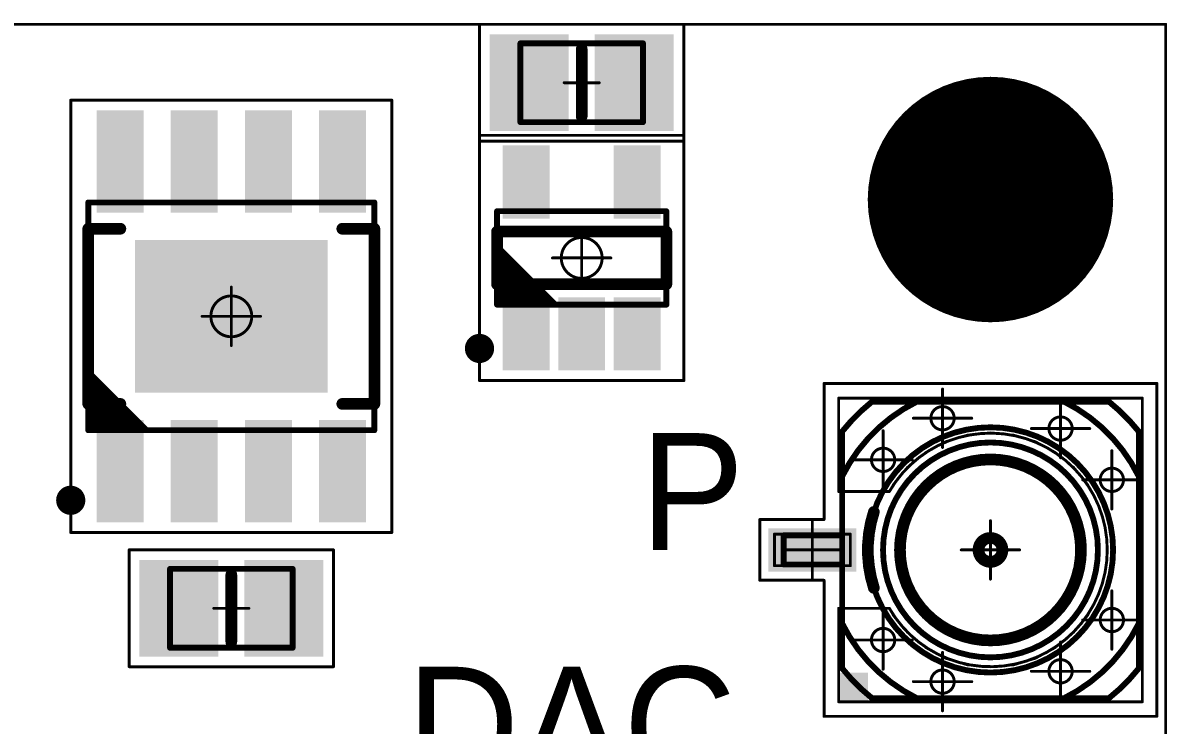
# Model space of a CAD drawing. Extents: x 30 to 73, y 30 to 110.
# Drawn here: x 53.43 to 73.02, y 98 to 110.03 of the extents above; entities that cross this region are included whole.
import ezdxf

# ---------------------------------------------------------------- set-up
doc = ezdxf.new("R2010")
doc.units = 0
doc.layers.get('0').update_dxf_attribs({"linetype": 'CONTINUOUS'})
for name, color, linetype in [('BOTTOMLAYER', 5, 'CONTINUOUS'), ('BOTTOMSOLDER', 6, 'CONTINUOUS'), ('MECHANICAL1', 6, 'CONTINUOUS'), ('MECHANICAL14', 56, 'CONTINUOUS'), ('MECHANICAL15', 56, 'CONTINUOUS'), ('MECHANICAL8', 56, 'CONTINUOUS'), ('MULTILAYER', 9, 'CONTINUOUS'), ('TOPLAYER', 1, 'CONTINUOUS'), ('TOPOVERLAY', 2, 'CONTINUOUS'), ('TOPPASTE', 8, 'CONTINUOUS'), ('TOPSOLDER', 216, 'CONTINUOUS')]:
    doc.layers.add(name, color=color, linetype=linetype)

# ---------------------------------------------------------------- blocks, each defined once
blk = doc.blocks.new('MOLEX_85305_0232_9')
at = {"layer": 'MECHANICAL14', "const_width": 0.1}
for points in [[(-0.250081, 3.540001), (0.249918, 3.540001)], [(-0.250081, 3.540001), (-0.250081, 2.54)], [(0.249918, 3.540001), (0.249918, 2.54)], [(-2.027616, 2.54), (2.027453, 2.54)], [(-2.540081, 2.027535), (-2.540081, -2.027535)], [(2.539919, 2.027535), (2.539919, -2.027535)], [(-2.027616, -2.54), (2.027453, -2.54)]]:
    blk.add_lwpolyline(points, dxfattribs=at)
at = {"layer": 'MECHANICAL14'}
for points, const_width in [([(-0.275079, 3.540001, 1), (-0.225082, 3.540001, 1)], 0.05), ([(-0.275079, 3.540001, 1), (-0.225082, 3.540001, 1)], 0.05), ([(0.22492, 3.540001, 1), (0.274917, 3.540001, 1)], 0.05), ([(0.22492, 3.540001, 1), (0.274917, 3.540001, 1)], 0.05), ([(-2.052615, 2.54, 1), (-2.002617, 2.54, 1)], 0.05), ([(-2.052612, 2.539997, 1), (-2.002615, 2.539997, 1)], 0.05), ([(-1.284295, 2.54, 1), (-1.234298, 2.54, 1)], 0.05), ([(-0.275079, 2.54, 1), (-0.225082, 2.54, 1)], 0.05), ([(0.22492, 2.54, 1), (0.274917, 2.54, 1)], 0.05), ([(1.234135, 2.54, 1), (1.284133, 2.54, 1)], 0.05), ([(2.002452, 2.539997, 1), (2.05245, 2.539997, 1)], 0.05), ([(2.002455, 2.54, 1), (2.052452, 2.54, 1)], 0.05), ([(-2.56508, 2.027535, 1), (-2.515083, 2.027535, 1)], 0.05), ([(-2.565077, 2.027532, 1), (-2.51508, 2.027532, 1)], 0.05), ([(2.09992, 0, 1), (-2.100082, 0, 1)], 0.1), ([(2.514917, 2.027532, 1), (2.564915, 2.027532, 1)], 0.05), ([(2.51492, 2.027535, 1), (2.564917, 2.027535, 1)], 0.05), ([(1.839918, 0, 1), (-1.84008, 0, 1)], 0.1), ([(1.549918, 0, 1), (-1.550081, 0, 1)], 0.1), ([(-2.56508, 1.259215, 1), (-2.515083, 1.259215, 1)], 0.05), ([(2.51492, 1.259215, 1), (2.564917, 1.259215, 1)], 0.05), ([(0.20492, 0, 1), (-0.205082, 0, 1)], 0.1), ([(-2.125081, 0, 1), (-2.075083, 0, 1)], 0.05), ([(-1.865079, 0, 1), (-1.815081, 0, 1)], 0.05), ([(-1.575079, 0, 1), (-1.525082, 0, 1)], 0.05), ([(-0.230081, 0, 1), (-0.180083, 0, 1)], 0.05), ([(0.179921, 0, 1), (0.229918, 0, 1)], 0.05), ([(1.524919, 0, 1), (1.574917, 0, 1)], 0.05), ([(1.814919, 0, 1), (1.864916, 0, 1)], 0.05), ([(2.074921, 0, 1), (2.124918, 0, 1)], 0.05), ([(-2.56508, -1.259215, 1), (-2.515083, -1.259215, 1)], 0.05), ([(2.51492, -1.259215, 1), (2.564917, -1.259215, 1)], 0.05), ([(-2.56508, -2.027535, 1), (-2.515083, -2.027535, 1)], 0.05), ([(-2.565077, -2.027532, 1), (-2.51508, -2.027532, 1)], 0.05), ([(2.514917, -2.027532, 1), (2.564915, -2.027532, 1)], 0.05), ([(2.51492, -2.027535, 1), (2.564917, -2.027535, 1)], 0.05), ([(-2.052615, -2.54, 1), (-2.002617, -2.54, 1)], 0.05), ([(-2.052612, -2.539997, 1), (-2.002615, -2.539997, 1)], 0.05), ([(-1.284295, -2.54, 1), (-1.234298, -2.54, 1)], 0.05), ([(1.234135, -2.54, 1), (1.284133, -2.54, 1)], 0.05), ([(2.002452, -2.539997, 1), (2.05245, -2.539997, 1)], 0.05), ([(2.002455, -2.54, 1), (2.052452, -2.54, 1)], 0.05)]:
    blk.add_lwpolyline(points, format="xyb", close=True, dxfattribs=dict(at, const_width=const_width))
at = {"layer": 'MECHANICAL14', "const_width": 0.1}
for points in [[(-2.540081, 1.259215, -0.164024), (-1.259296, 2.54)], [(-2.540079, 2.027532, -0.055923), (-2.027613, 2.539997)], [(1.259134, 2.54, -0.164024), (2.539919, 1.259215)], [(2.027451, 2.539997, -0.055923), (2.539916, 2.027532)], [(-1.259296, -2.54, -0.164024), (-2.540081, -1.259215)], [(2.539919, -1.259215, -0.164024), (1.259134, -2.54)], [(-2.027613, -2.539997, -0.055923), (-2.540079, -2.027532)], [(2.539916, -2.027532, -0.055923), (2.027451, -2.539997)]]:
    blk.add_lwpolyline(points, format="xyb", dxfattribs=at)
at = {"layer": 'MECHANICAL15', "const_width": 0.05}
for points in [[(-0.519999, 3.95), (-0.519999, 2.849999)], [(-0.519999, 3.95), (0.519999, 3.95)], [(0.519999, 3.95), (0.519999, 2.849999)], [(-2.849999, 2.849999), (-2.849999, -2.849999)], [(-2.849999, 2.849999), (-0.519999, 2.849999)], [(0.519999, 2.849999), (2.849999, 2.849999)], [(2.849999, 2.849999), (2.849999, -2.849999)], [(-2.849999, -2.849999), (2.849999, -2.849999)]]:
    blk.add_lwpolyline(points, dxfattribs=at)
at = {"layer": 'MECHANICAL15', "const_width": 0.024999}
for points in [[(-0.532498, 3.95, 1), (-0.5075, 3.95, 1)], [(-0.532498, 3.95, 1), (-0.5075, 3.95, 1)], [(0.5075, 3.95, 1), (0.532498, 3.95, 1)], [(0.5075, 3.95, 1), (0.532498, 3.95, 1)], [(-2.862499, 2.849999, 1), (-2.8375, 2.849999, 1)], [(-2.862499, 2.849999, 1), (-2.8375, 2.849999, 1)], [(-0.532498, 2.849999, 1), (-0.5075, 2.849999, 1)], [(-0.532498, 2.849999, 1), (-0.5075, 2.849999, 1)], [(0.5075, 2.849999, 1), (0.532498, 2.849999, 1)], [(0.5075, 2.849999, 1), (0.532498, 2.849999, 1)], [(2.8375, 2.849999, 1), (2.862499, 2.849999, 1)], [(2.8375, 2.849999, 1), (2.862499, 2.849999, 1)], [(-2.862499, -2.849999, 1), (-2.8375, -2.849999, 1)], [(-2.862499, -2.849999, 1), (-2.8375, -2.849999, 1)], [(2.8375, -2.849999, 1), (2.862499, -2.849999, 1)], [(2.8375, -2.849999, 1), (2.862499, -2.849999, 1)]]:
    blk.add_lwpolyline(points, format="xyb", close=True, dxfattribs=at)
at = {"layer": 'MECHANICAL8', "const_width": 0.05}
for points in [[(-0.270081, 3.7), (-0.270081, 2.4)], [(-0.270081, 3.7), (0.269918, 3.7)], [(0.269918, 3.7), (0.269918, 2.4)], [(-0.000081, 3.550001), (-0.000081, 3.049999)], [(-0.50008, 3.049999), (-0.000081, 3.049999)], [(-0.000081, 3.049999), (0.499918, 3.049999)], [(-0.000081, 3.049999), (-0.000081, 2.55)], [(-2.600081, 2.6), (-1.000082, 2.6)], [(-2.600081, 2.6), (-2.600081, -2.6)], [(-1.000082, 2.6), (-1.000082, 1.732051)], [(0.999919, 2.6), (0.999919, 1.732051)], [(0.999919, 2.6), (2.599919, 2.6)], [(2.599919, 2.6), (2.599919, -2.6)], [(-1.542771, 2.338507), (-1.542771, 1.838508)], [(-0.270081, 2.4), (0.269918, 2.4)], [(1.542608, 2.338507), (1.542608, 1.838508)], [(-2.042772, 1.838508), (-1.542771, 1.838508)], [(-1.542771, 1.838508), (-1.042772, 1.838508)], [(-1.542771, 1.838508), (-1.542771, 1.338506)], [(1.042609, 1.838508), (1.542608, 1.838508)], [(1.542608, 1.838508), (2.04261, 1.838508)], [(1.542608, 1.838508), (1.542608, 1.338506)], [(-2.255345, 1.320848), (-2.255345, 0.820849)], [(2.255182, 1.320848), (2.255182, 0.820849)], [(-2.755344, 0.820849), (-2.255345, 0.820849)], [(-2.255345, 0.820849), (-1.755343, 0.820849)], [(-2.255345, 0.820849), (-2.255345, 0.320848)], [(1.755181, 0.820849), (2.255182, 0.820849)], [(2.255182, 0.820849), (2.755181, 0.820849)], [(2.255182, 0.820849), (2.255182, 0.320848)], [(-0.000081, 0.499999), (-0.000081, 0)], [(-0.50008, 0), (-0.000081, 0)], [(-0.000081, 0), (0.499918, 0)], [(-0.000081, 0), (-0.000081, -0.499999)], [(-2.078543, -0.700001), (-2.078543, -1.2)], [(2.07838, -0.700001), (2.07838, -1.2)], [(-2.578542, -1.2), (-2.078543, -1.2)], [(-2.078543, -1.2), (-1.578541, -1.2)], [(-2.078543, -1.2), (-2.078543, -1.699999)], [(1.578379, -1.2), (2.07838, -1.2)], [(2.07838, -1.2), (2.578379, -1.2)], [(2.07838, -1.2), (2.07838, -1.699999)], [(-1.200081, -1.57846), (-1.200081, -2.078462)], [(1.199919, -1.57846), (1.199919, -2.078462)], [(-1.70008, -2.078462), (-1.200081, -2.078462)], [(-1.200081, -2.078462), (-0.700082, -2.078462)], [(-1.200081, -2.078462), (-1.200081, -2.578461)], [(0.69992, -2.078462), (1.199919, -2.078462)], [(1.199919, -2.078462), (1.699918, -2.078462)], [(1.199919, -2.078462), (1.199919, -2.578461)], [(-2.600081, -2.6), (2.599919, -2.6)]]:
    blk.add_lwpolyline(points, dxfattribs=at)
at = {"layer": 'MECHANICAL8'}
for points, const_width in [([(-0.28258, 3.7, 1), (-0.257581, 3.7, 1)], 0.024999), ([(-0.28258, 3.7, 1), (-0.257581, 3.7, 1)], 0.024999), ([(0.257419, 3.7, 1), (0.282418, 3.7, 1)], 0.024999), ([(0.257419, 3.7, 1), (0.282418, 3.7, 1)], 0.024999), ([(-0.012581, 3.550001, 1), (0.012418, 3.550001, 1)], 0.024999), ([(-0.51258, 3.049999, 1), (-0.487581, 3.049999, 1)], 0.024999), ([(-0.012581, 3.049999, 1), (0.012418, 3.049999, 1)], 0.024999), ([(-0.012581, 3.049999, 1), (0.012418, 3.049999, 1)], 0.024999), ([(-0.012581, 3.049999, 1), (0.012418, 3.049999, 1)], 0.024999), ([(-0.012581, 3.049999, 1), (0.012418, 3.049999, 1)], 0.024999), ([(0.487418, 3.049999, 1), (0.512417, 3.049999, 1)], 0.024999), ([(-2.61258, 2.6, 1), (-2.587582, 2.6, 1)], 0.024999), ([(-2.61258, 2.6, 1), (-2.587582, 2.6, 1)], 0.024999), ([(-1.012581, 2.6, 1), (-0.987582, 2.6, 1)], 0.024999), ([(-1.012581, 2.6, 1), (-0.987582, 2.6, 1)], 0.024999), ([(-0.012581, 2.55, 1), (0.012418, 2.55, 1)], 0.024999), ([(0.98742, 2.6, 1), (1.012419, 2.6, 1)], 0.024999), ([(0.98742, 2.6, 1), (1.012419, 2.6, 1)], 0.024999), ([(2.587419, 2.6, 1), (2.612418, 2.6, 1)], 0.024999), ([(2.587419, 2.6, 1), (2.612418, 2.6, 1)], 0.024999), ([(-1.55527, 2.338507, 1), (-1.530271, 2.338507, 1)], 0.024999), ([(-0.28258, 2.4, 1), (-0.257581, 2.4, 1)], 0.024999), ([(-0.28258, 2.4, 1), (-0.257581, 2.4, 1)], 0.024999), ([(0.257419, 2.4, 1), (0.282418, 2.4, 1)], 0.024999), ([(0.257419, 2.4, 1), (0.282418, 2.4, 1)], 0.024999), ([(1.530109, 2.338507, 1), (1.555107, 2.338507, 1)], 0.024999), ([(-1.342771, 1.838508, 1), (-1.74277, 1.838508, 1)], 0.05), ([(1.742608, 1.838508, 1), (1.342608, 1.838508, 1)], 0.05), ([(-2.055271, 1.838508, 1), (-2.030273, 1.838508, 1)], 0.024999), ([(-1.75527, 1.838508, 1), (-1.730271, 1.838508, 1)], 0.024999), ([(-1.55527, 1.838508, 1), (-1.530271, 1.838508, 1)], 0.024999), ([(-1.55527, 1.838508, 1), (-1.530271, 1.838508, 1)], 0.024999), ([(-1.55527, 1.838508, 1), (-1.530271, 1.838508, 1)], 0.024999), ([(-1.55527, 1.838508, 1), (-1.530271, 1.838508, 1)], 0.024999), ([(-1.35527, 1.838508, 1), (-1.330272, 1.838508, 1)], 0.024999), ([(-1.055271, 1.838508, 1), (-1.030272, 1.838508, 1)], 0.024999), ([(1.03011, 1.838508, 1), (1.055108, 1.838508, 1)], 0.024999), ([(1.330109, 1.838508, 1), (1.355108, 1.838508, 1)], 0.024999), ([(1.530109, 1.838508, 1), (1.555107, 1.838508, 1)], 0.024999), ([(1.530109, 1.838508, 1), (1.555107, 1.838508, 1)], 0.024999), ([(1.530109, 1.838508, 1), (1.555107, 1.838508, 1)], 0.024999), ([(1.530109, 1.838508, 1), (1.555107, 1.838508, 1)], 0.024999), ([(1.730108, 1.838508, 1), (1.755107, 1.838508, 1)], 0.024999), ([(2.03011, 1.838508, 1), (2.055109, 1.838508, 1)], 0.024999), ([(-1.012581, 1.732051, 1), (-0.987582, 1.732051, 1)], 0.024999), ([(-1.012581, 1.732051, 1), (-0.987582, 1.732051, 1)], 0.024999), ([(0.98742, 1.732051, 1), (1.012419, 1.732051, 1)], 0.024999), ([(0.98742, 1.732051, 1), (1.012419, 1.732051, 1)], 0.024999), ([(-2.267844, 1.320848, 1), (-2.242845, 1.320848, 1)], 0.024999), ([(-1.55527, 1.338506, 1), (-1.530271, 1.338506, 1)], 0.024999), ([(1.530109, 1.338506, 1), (1.555107, 1.338506, 1)], 0.024999), ([(2.242683, 1.320848, 1), (2.267682, 1.320848, 1)], 0.024999), ([(-2.055345, 0.820849, 1), (-2.455344, 0.820849, 1)], 0.05), ([(2.455182, 0.820849, 1), (2.055183, 0.820849, 1)], 0.05), ([(-2.767843, 0.820849, 1), (-2.742844, 0.820849, 1)], 0.024999), ([(-2.467844, 0.820849, 1), (-2.442845, 0.820849, 1)], 0.024999), ([(-2.267844, 0.820849, 1), (-2.242845, 0.820849, 1)], 0.024999), ([(-2.267844, 0.820849, 1), (-2.242845, 0.820849, 1)], 0.024999), ([(-2.267844, 0.820849, 1), (-2.242845, 0.820849, 1)], 0.024999), ([(-2.267844, 0.820849, 1), (-2.242845, 0.820849, 1)], 0.024999), ([(-2.067844, 0.820849, 1), (-2.042846, 0.820849, 1)], 0.024999), ([(-1.767843, 0.820849, 1), (-1.742844, 0.820849, 1)], 0.024999), ([(1.742681, 0.820849, 1), (1.76768, 0.820849, 1)], 0.024999), ([(2.042683, 0.820849, 1), (2.067682, 0.820849, 1)], 0.024999), ([(2.242683, 0.820849, 1), (2.267682, 0.820849, 1)], 0.024999), ([(2.242683, 0.820849, 1), (2.267682, 0.820849, 1)], 0.024999), ([(2.242683, 0.820849, 1), (2.267682, 0.820849, 1)], 0.024999), ([(2.242683, 0.820849, 1), (2.267682, 0.820849, 1)], 0.024999), ([(2.442682, 0.820849, 1), (2.467681, 0.820849, 1)], 0.024999), ([(2.742682, 0.820849, 1), (2.767681, 0.820849, 1)], 0.024999), ([(-0.012581, 0.499999, 1), (0.012418, 0.499999, 1)], 0.024999), ([(-2.267844, 0.320848, 1), (-2.242845, 0.320848, 1)], 0.024999), ([(2.242683, 0.320848, 1), (2.267682, 0.320848, 1)], 0.024999), ([(-0.51258, 0, 1), (-0.487581, 0, 1)], 0.024999), ([(-0.012581, 0, 1), (0.012418, 0, 1)], 0.024999), ([(-0.012581, 0, 1), (0.012418, 0, 1)], 0.024999), ([(-0.012581, 0, 1), (0.012418, 0, 1)], 0.024999), ([(-0.012581, 0, 1), (0.012418, 0, 1)], 0.024999), ([(0.487418, 0, 1), (0.512417, 0, 1)], 0.024999), ([(-0.012581, -0.499999, 1), (0.012418, -0.499999, 1)], 0.024999), ([(-2.091042, -0.700001, 1), (-2.066044, -0.700001, 1)], 0.024999), ([(2.065881, -0.700001, 1), (2.09088, -0.700001, 1)], 0.024999), ([(-1.878543, -1.2, 1), (-2.278543, -1.2, 1)], 0.05), ([(2.27838, -1.2, 1), (1.878381, -1.2, 1)], 0.05), ([(-2.591041, -1.2, 1), (-2.566043, -1.2, 1)], 0.024999), ([(-2.291042, -1.2, 1), (-2.266043, -1.2, 1)], 0.024999), ([(-2.091042, -1.2, 1), (-2.066044, -1.2, 1)], 0.024999), ([(-2.091042, -1.2, 1), (-2.066044, -1.2, 1)], 0.024999), ([(-2.091042, -1.2, 1), (-2.066044, -1.2, 1)], 0.024999), ([(-2.091042, -1.2, 1), (-2.066044, -1.2, 1)], 0.024999), ([(-1.891043, -1.2, 1), (-1.866044, -1.2, 1)], 0.024999), ([(-1.591041, -1.2, 1), (-1.566042, -1.2, 1)], 0.024999), ([(1.56588, -1.2, 1), (1.590878, -1.2, 1)], 0.024999), ([(1.865881, -1.2, 1), (1.89088, -1.2, 1)], 0.024999), ([(2.065881, -1.2, 1), (2.09088, -1.2, 1)], 0.024999), ([(2.065881, -1.2, 1), (2.09088, -1.2, 1)], 0.024999), ([(2.065881, -1.2, 1), (2.09088, -1.2, 1)], 0.024999), ([(2.065881, -1.2, 1), (2.09088, -1.2, 1)], 0.024999), ([(2.265881, -1.2, 1), (2.290879, -1.2, 1)], 0.024999), ([(2.56588, -1.2, 1), (2.590879, -1.2, 1)], 0.024999), ([(-1.212581, -1.57846, 1), (-1.187582, -1.57846, 1)], 0.024999), ([(1.18742, -1.57846, 1), (1.212418, -1.57846, 1)], 0.024999), ([(-2.091042, -1.699999, 1), (-2.066044, -1.699999, 1)], 0.024999), ([(2.065881, -1.699999, 1), (2.09088, -1.699999, 1)], 0.024999), ([(-1.000082, -2.078462, 1), (-1.400081, -2.078462, 1)], 0.05), ([(1.399918, -2.078462, 1), (0.999919, -2.078462, 1)], 0.05), ([(-1.71258, -2.078462, 1), (-1.687581, -2.078462, 1)], 0.024999), ([(-1.41258, -2.078462, 1), (-1.387582, -2.078462, 1)], 0.024999), ([(-1.212581, -2.078462, 1), (-1.187582, -2.078462, 1)], 0.024999), ([(-1.212581, -2.078462, 1), (-1.187582, -2.078462, 1)], 0.024999), ([(-1.212581, -2.078462, 1), (-1.187582, -2.078462, 1)], 0.024999), ([(-1.212581, -2.078462, 1), (-1.187582, -2.078462, 1)], 0.024999), ([(-1.012581, -2.078462, 1), (-0.987582, -2.078462, 1)], 0.024999), ([(-0.712582, -2.078462, 1), (-0.687583, -2.078462, 1)], 0.024999), ([(0.687421, -2.078462, 1), (0.712419, -2.078462, 1)], 0.024999), ([(0.98742, -2.078462, 1), (1.012419, -2.078462, 1)], 0.024999), ([(1.18742, -2.078462, 1), (1.212418, -2.078462, 1)], 0.024999), ([(1.18742, -2.078462, 1), (1.212418, -2.078462, 1)], 0.024999), ([(1.18742, -2.078462, 1), (1.212418, -2.078462, 1)], 0.024999), ([(1.18742, -2.078462, 1), (1.212418, -2.078462, 1)], 0.024999), ([(1.387419, -2.078462, 1), (1.412418, -2.078462, 1)], 0.024999), ([(1.687419, -2.078462, 1), (1.712417, -2.078462, 1)], 0.024999), ([(-2.61258, -2.6, 1), (-2.587582, -2.6, 1)], 0.024999), ([(-2.61258, -2.6, 1), (-2.587582, -2.6, 1)], 0.024999), ([(-1.212581, -2.578461, 1), (-1.187582, -2.578461, 1)], 0.024999), ([(1.18742, -2.578461, 1), (1.212418, -2.578461, 1)], 0.024999), ([(2.587419, -2.6, 1), (2.612418, -2.6, 1)], 0.024999), ([(2.587419, -2.6, 1), (2.612418, -2.6, 1)], 0.024999)]:
    blk.add_lwpolyline(points, format="xyb", close=True, dxfattribs=dict(at, const_width=const_width))
at = {"layer": 'MECHANICAL8', "const_width": 0.05}
blk.add_lwpolyline([(0.999919, 1.732051, -3.732051), (-1.000082, 1.732051)], format="xyb", dxfattribs=at)
at = {"layer": 'TOPLAYER'}
for p, q in [((-2.600081, -2.6), (-2.600081, 2.6)), ((-2.600081, 2.6), (-1.000082, 2.6)), ((-1.000082, 2.6), (-1.000618, 1.732981)), ((0.999919, 1.732051), (0.999919, 2.6)), ((0.999919, 2.6), (2.599919, 2.6)), ((2.599919, 2.6), (2.599919, -2.6)), ((-1.116599, 1.670987), (-1.421138, 1.421056)), ((-1.000618, 1.732981), (-1.116599, 1.670987)), ((1.000455, 1.732981), (0.999919, 1.732051)), ((1.116437, 1.670987), (1.000455, 1.732981)), ((1.420975, 1.421056), (1.116437, 1.670987)), ((-1.421138, 1.421056), (-1.671069, 1.116518)), ((1.670906, 1.116518), (1.420975, 1.421056)), ((-1.671069, 1.116518), (-1.856783, 0.769071)), ((1.856621, 0.769071), (1.670906, 1.116518)), ((-1.856783, 0.769071), (-1.971144, 0.392069)), ((1.970982, 0.392069), (1.856621, 0.769071)), ((-1.971144, 0.392069), (-2.00976, 0)), ((2.009597, 0), (1.970982, 0.392069)), ((-2.00976, 0), (-1.971144, -0.392069)), ((1.970982, -0.392069), (2.009597, 0)), ((-1.971144, -0.392069), (-1.856783, -0.769071)), ((1.856621, -0.769071), (1.970982, -0.392069)), ((-1.856783, -0.769071), (-1.671069, -1.116518)), ((1.670906, -1.116518), (1.856621, -0.769071)), ((-1.671069, -1.116518), (-1.421138, -1.421056)), ((1.420975, -1.421056), (1.670906, -1.116518)), ((-1.421138, -1.421056), (-1.116599, -1.670987)), ((1.116437, -1.670987), (1.420975, -1.421056)), ((-1.116599, -1.670987), (-0.769153, -1.856702)), ((0.76899, -1.856702), (1.116437, -1.670987)), ((-0.769153, -1.856702), (-0.392151, -1.971063)), ((0.391988, -1.971063), (0.76899, -1.856702)), ((-0.392151, -1.971063), (-0.000081, -2.009678)), ((-0.000081, -2.009678), (0.391988, -1.971063)), ((2.599919, -2.6), (-2.600081, -2.6))]:
    blk.add_line(p, q, dxfattribs=at)
for points in [[(-0.269999, 2.4), (0.269999, 2.4), (-0.269999, 3.699998), (0.269999, 3.699998)], [(-2.600081, 2.100001), (-2.100082, 2.100001), (-2.600081, 2.6), (-2.100082, 2.6)]]:
    blk.add_solid(points, dxfattribs=at)
at = {"layer": 'TOPOVERLAY', "const_width": 0.2}
blk.add_lwpolyline([(-0.650001, 1.996874, -0.158658), (0.650001, 1.996874)], format="xyb", dxfattribs=at)
at = {"layer": 'TOPOVERLAY'}
for points, const_width in [([(-0.700001, 1.996874, 1), (-0.600001, 1.996874, 1)], 0.1), ([(0.600001, 1.996874, 1), (0.700001, 1.996874, 1)], 0.1), ([(1.549999, 0, 1), (-1.549999, 0, 1)], 0.2), ([(0.205001, 0, 1), (-0.205001, 0, 1)], 0.2), ([(-1.599999, 0, 1), (-1.5, 0, 1)], 0.1), ([(-0.255001, 0, 1), (-0.155001, 0, 1)], 0.1), ([(0.155001, 0, 1), (0.255001, 0, 1)], 0.1), ([(1.5, 0, 1), (1.599999, 0, 1)], 0.1)]:
    blk.add_lwpolyline(points, format="xyb", close=True, dxfattribs=dict(at, const_width=const_width))
at = {"layer": 'TOPPASTE'}
blk.add_solid([(-0.269999, 2.4), (0.269999, 2.4), (-0.269999, 3.699998), (0.269999, 3.699998)], dxfattribs=at)
at = {"layer": 'TOPSOLDER'}
blk.add_solid([(-0.371599, 2.2984), (0.371599, 2.2984), (-0.371599, 3.801598), (0.371599, 3.801598)], dxfattribs=at)
blk = doc.blocks.new('SOT95P280X90_5N_10')
at = {"layer": 'MECHANICAL14', "const_width": 0.1}
for points in [[(-0.700001, 1.45), (-0.800001, 1.35)], [(-0.599999, 1.45), (-0.800001, 1.25)], [(-0.499999, 1.45), (-0.800001, 1.15)], [(-0.399999, 1.45), (-0.800001, 1.05)], [(-0.299999, 1.45), (-0.800001, 0.950001)], [(-0.2, 1.45), (-0.800001, 0.850001)], [(-0.1, 1.45), (-0.800001, 0.750001)], [(0, 1.45), (-0.800001, 0.650001)], [(0.1, 1.45), (-0.800001, 0.549999)], [(0.2, 1.45), (-0.800001, 0.449999)], [(-0.800001, 1.45), (0.800001, 1.45)], [(-0.800001, 1.45), (-0.800001, -1.45)], [(0.800001, 1.45), (0.800001, -1.45)], [(-0.800001, -1.45), (0.800001, -1.45)]]:
    blk.add_lwpolyline(points, dxfattribs=at)
at = {"layer": 'MECHANICAL14', "const_width": 0.05}
for points in [[(-0.825, 1.45, 1), (-0.775002, 1.45, 1)], [(-0.825, 1.45, 1), (-0.775002, 1.45, 1)], [(-0.825, 1.35, 1), (-0.775002, 1.35, 1)], [(-0.725, 1.45, 1), (-0.675002, 1.45, 1)], [(-0.624997, 1.45, 1), (-0.575, 1.45, 1)], [(-0.524998, 1.45, 1), (-0.475, 1.45, 1)], [(-0.424998, 1.45, 1), (-0.375001, 1.45, 1)], [(-0.324998, 1.45, 1), (-0.275001, 1.45, 1)], [(-0.224998, 1.45, 1), (-0.175001, 1.45, 1)], [(-0.124998, 1.45, 1), (-0.075001, 1.45, 1)], [(-0.024999, 1.45, 1), (0.024999, 1.45, 1)], [(0.075001, 1.45, 1), (0.124998, 1.45, 1)], [(0.175001, 1.45, 1), (0.224998, 1.45, 1)], [(0.775002, 1.45, 1), (0.825, 1.45, 1)], [(0.775002, 1.45, 1), (0.825, 1.45, 1)], [(-0.825, 1.25, 1), (-0.775002, 1.25, 1)], [(-0.825, 1.15, 1), (-0.775002, 1.15, 1)], [(-0.825, 1.05, 1), (-0.775002, 1.05, 1)], [(-0.825, 0.950001, 1), (-0.775002, 0.950001, 1)], [(-0.825, 0.850001, 1), (-0.775002, 0.850001, 1)], [(-0.825, 0.750001, 1), (-0.775002, 0.750001, 1)], [(-0.825, 0.650001, 1), (-0.775002, 0.650001, 1)], [(-0.825, 0.549999, 1), (-0.775002, 0.549999, 1)], [(-0.825, 0.449999, 1), (-0.775002, 0.449999, 1)], [(-0.825, -1.45, 1), (-0.775002, -1.45, 1)], [(-0.825, -1.45, 1), (-0.775002, -1.45, 1)], [(0.775002, -1.45, 1), (0.825, -1.45, 1)], [(0.775002, -1.45, 1), (0.825, -1.45, 1)]]:
    blk.add_lwpolyline(points, format="xyb", close=True, dxfattribs=at)
at = {"layer": 'MECHANICAL15', "const_width": 0.05}
for points in [[(-2.100001, 1.749999), (2.100001, 1.749999)], [(-2.100001, 1.749999), (-2.100001, -1.749999)], [(2.100001, 1.749999), (2.100001, -1.749999)], [(0, 0.499999), (0, -0.499999)], [(-0.499999, 0), (0.499999, 0)], [(-2.100001, -1.749999), (2.100001, -1.749999)]]:
    blk.add_lwpolyline(points, dxfattribs=at)
at = {"layer": 'MECHANICAL15'}
for points, const_width in [([(-2.1125, 1.749999, 1), (-2.087502, 1.749999, 1)], 0.024999), ([(-2.1125, 1.749999, 1), (-2.087502, 1.749999, 1)], 0.024999), ([(2.087502, 1.749999, 1), (2.1125, 1.749999, 1)], 0.024999), ([(2.087502, 1.749999, 1), (2.1125, 1.749999, 1)], 0.024999), ([(-0.012499, 0.499999, 1), (0.012499, 0.499999, 1)], 0.024999), ([(0.349999, 0, 1), (-0.349999, 0, 1)], 0.05), ([(-0.512498, 0, 1), (-0.4875, 0, 1)], 0.024999), ([(-0.362499, 0, 1), (-0.3375, 0, 1)], 0.024999), ([(0.3375, 0, 1), (0.362499, 0, 1)], 0.024999), ([(0.4875, 0, 1), (0.512498, 0, 1)], 0.024999), ([(-0.012499, -0.499999, 1), (0.012499, -0.499999, 1)], 0.024999), ([(-2.1125, -1.749999, 1), (-2.087502, -1.749999, 1)], 0.024999), ([(-2.1125, -1.749999, 1), (-2.087502, -1.749999, 1)], 0.024999), ([(2.087502, -1.749999, 1), (2.1125, -1.749999, 1)], 0.024999), ([(2.087502, -1.749999, 1), (2.1125, -1.749999, 1)], 0.024999)]:
    blk.add_lwpolyline(points, format="xyb", close=True, dxfattribs=dict(at, const_width=const_width))
at = {"layer": 'TOPLAYER'}
for points in [[(-1.825, 0.650001), (-0.775, 0.650001), (-1.825, 1.25), (-0.775, 1.25)], [(0.775, 0.650001), (1.825, 0.650001), (0.775, 1.25), (1.825, 1.25)], [(-1.825, -0.299999), (-0.775, -0.299999), (-1.825, 0.299999), (-0.775, 0.299999)], [(-1.825, -1.25), (-0.775, -1.25), (-1.825, -0.650001), (-0.775, -0.650001)], [(0.775, -1.25), (1.825, -1.25), (0.775, -0.650001), (1.825, -0.650001)]]:
    blk.add_solid(points, dxfattribs=at)
at = {"layer": 'TOPOVERLAY'}
for points, const_width in [([(-1.424998, 1.749999, 1), (-1.675, 1.749999, 1)], 0.249999), ([(-1.7375, 1.749999, 1), (-1.612501, 1.749999, 1)], 0.124998), ([(-1.487498, 1.749999, 1), (-1.362499, 1.749999, 1)], 0.124998), ([(-0.499999, 1.45, 1), (-0.399999, 1.45, 1)], 0.1), ([(-0.499999, 1.45, 1), (-0.399999, 1.45, 1)], 0.1), ([(0.399999, 1.45, 1), (0.499999, 1.45, 1)], 0.1), ([(0.399999, 1.45, 1), (0.499999, 1.45, 1)], 0.1), ([(-0.499999, -1.45, 1), (-0.399999, -1.45, 1)], 0.1), ([(-0.499999, -1.45, 1), (-0.399999, -1.45, 1)], 0.1), ([(0.399999, -1.45, 1), (0.499999, -1.45, 1)], 0.1), ([(0.399999, -1.45, 1), (0.499999, -1.45, 1)], 0.1)]:
    blk.add_lwpolyline(points, format="xyb", close=True, dxfattribs=dict(at, const_width=const_width))
at = {"layer": 'TOPOVERLAY', "const_width": 0.2}
for points in [[(-0.449999, 1.45), (0.449999, 1.45)], [(-0.449999, 1.45), (-0.449999, -1.45)], [(0.449999, 1.45), (0.449999, -1.45)], [(-0.449999, -1.45), (0.449999, -1.45)]]:
    blk.add_lwpolyline(points, dxfattribs=at)
at = {"layer": 'TOPPASTE'}
for points in [[(-1.825, 0.650001), (-0.775, 0.650001), (-1.825, 1.25), (-0.775, 1.25)], [(0.775, 0.650001), (1.825, 0.650001), (0.775, 1.25), (1.825, 1.25)], [(-1.825, -0.299999), (-0.775, -0.299999), (-1.825, 0.299999), (-0.775, 0.299999)], [(-1.825, -1.25), (-0.775, -1.25), (-1.825, -0.650001), (-0.775, -0.650001)], [(0.775, -1.25), (1.825, -1.25), (0.775, -0.650001), (1.825, -0.650001)]]:
    blk.add_solid(points, dxfattribs=at)
at = {"layer": 'TOPSOLDER'}
for points in [[(-1.9266, 0.548401), (-0.6734, 0.548401), (-1.9266, 1.3516), (-0.6734, 1.3516)], [(0.6734, 0.548401), (1.9266, 0.548401), (0.6734, 1.3516), (1.9266, 1.3516)], [(-1.9266, -0.401599), (-0.6734, -0.401599), (-1.9266, 0.401599), (-0.6734, 0.401599)], [(-1.9266, -1.3516), (-0.6734, -1.3516), (-1.9266, -0.548401), (-0.6734, -0.548401)], [(0.6734, -1.3516), (1.9266, -1.3516), (0.6734, -0.548401), (1.9266, -0.548401)]]:
    blk.add_solid(points, dxfattribs=at)
blk = doc.blocks.new('SOIC127P600X175_9N_R241X10')
at = {"layer": 'MECHANICAL14', "const_width": 0.1}
for points in [[(-1.950001, 2.45), (-1.950001, -2.45)], [(-1.950001, 2.45), (1.950001, 2.45)], [(-0.950001, 2.45), (-1.950001, 1.45)], [(-1.05, 2.45), (-1.950001, 1.549999)], [(-1.15, 2.45), (-1.950001, 1.649999)], [(-1.25, 2.45), (-1.950001, 1.749999)], [(-1.35, 2.45), (-1.950001, 1.849999)], [(-1.45, 2.45), (-1.950001, 1.950001)], [(-1.549999, 2.45), (-1.950001, 2.050001)], [(-1.649999, 2.45), (-1.950001, 2.150001)], [(-1.749999, 2.45), (-1.950001, 2.250001)], [(-1.849999, 2.45), (-1.950001, 2.35)], [(1.950001, 2.45), (1.950001, -2.45)], [(-1.950001, -2.45), (1.950001, -2.45)]]:
    blk.add_lwpolyline(points, dxfattribs=at)
at = {"layer": 'MECHANICAL14', "const_width": 0.05}
for points in [[(-1.975, 2.45, 1), (-1.925002, 2.45, 1)], [(-1.975, 2.45, 1), (-1.925002, 2.45, 1)], [(-1.975, 2.35, 1), (-1.925002, 2.35, 1)], [(-1.874998, 2.45, 1), (-1.825, 2.45, 1)], [(-1.774998, 2.45, 1), (-1.725, 2.45, 1)], [(-1.674998, 2.45, 1), (-1.625001, 2.45, 1)], [(-1.574998, 2.45, 1), (-1.525001, 2.45, 1)], [(-1.474998, 2.45, 1), (-1.425001, 2.45, 1)], [(-1.374999, 2.45, 1), (-1.325001, 2.45, 1)], [(-1.274999, 2.45, 1), (-1.225001, 2.45, 1)], [(-1.174999, 2.45, 1), (-1.125002, 2.45, 1)], [(-1.074999, 2.45, 1), (-1.025002, 2.45, 1)], [(-0.974999, 2.45, 1), (-0.925002, 2.45, 1)], [(1.925002, 2.45, 1), (1.975, 2.45, 1)], [(1.925002, 2.45, 1), (1.975, 2.45, 1)], [(-1.975, 2.250001, 1), (-1.925002, 2.250001, 1)], [(-1.975, 2.150001, 1), (-1.925002, 2.150001, 1)], [(-1.975, 2.050001, 1), (-1.925002, 2.050001, 1)], [(-1.975, 1.950001, 1), (-1.925002, 1.950001, 1)], [(-1.975, 1.849999, 1), (-1.925002, 1.849999, 1)], [(-1.975, 1.749999, 1), (-1.925002, 1.749999, 1)], [(-1.975, 1.649999, 1), (-1.925002, 1.649999, 1)], [(-1.975, 1.549999, 1), (-1.925002, 1.549999, 1)], [(-1.975, 1.45, 1), (-1.925002, 1.45, 1)], [(-1.975, -2.45, 1), (-1.925002, -2.45, 1)], [(-1.975, -2.45, 1), (-1.925002, -2.45, 1)], [(1.925002, -2.45, 1), (1.975, -2.45, 1)], [(1.925002, -2.45, 1), (1.975, -2.45, 1)]]:
    blk.add_lwpolyline(points, format="xyb", close=True, dxfattribs=at)
at = {"layer": 'MECHANICAL15', "const_width": 0.05}
for points in [[(-3.7, 2.75), (-3.7, -2.75)], [(-3.7, 2.75), (3.7, 2.75)], [(3.7, 2.75), (3.7, -2.75)], [(0, 0.499999), (0, -0.499999)], [(-0.499999, 0), (0.499999, 0)], [(-3.7, -2.75), (3.7, -2.75)]]:
    blk.add_lwpolyline(points, dxfattribs=at)
at = {"layer": 'MECHANICAL15'}
for points, const_width in [([(-3.7125, 2.75, 1), (-3.687501, 2.75, 1)], 0.024999), ([(-3.7125, 2.75, 1), (-3.687501, 2.75, 1)], 0.024999), ([(3.687501, 2.75, 1), (3.7125, 2.75, 1)], 0.024999), ([(3.687501, 2.75, 1), (3.7125, 2.75, 1)], 0.024999), ([(-0.012499, 0.499999, 1), (0.012499, 0.499999, 1)], 0.024999), ([(0.349999, 0, 1), (-0.349999, 0, 1)], 0.05), ([(-0.512498, 0, 1), (-0.4875, 0, 1)], 0.024999), ([(-0.362499, 0, 1), (-0.3375, 0, 1)], 0.024999), ([(0.3375, 0, 1), (0.362499, 0, 1)], 0.024999), ([(0.4875, 0, 1), (0.512498, 0, 1)], 0.024999), ([(-0.012499, -0.499999, 1), (0.012499, -0.499999, 1)], 0.024999), ([(-3.7125, -2.75, 1), (-3.687501, -2.75, 1)], 0.024999), ([(-3.7125, -2.75, 1), (-3.687501, -2.75, 1)], 0.024999), ([(3.687501, -2.75, 1), (3.7125, -2.75, 1)], 0.024999), ([(3.687501, -2.75, 1), (3.7125, -2.75, 1)], 0.024999)]:
    blk.add_lwpolyline(points, format="xyb", close=True, dxfattribs=dict(at, const_width=const_width))
at = {"layer": 'TOPLAYER'}
for points in [[(-3.424999, 1.605001), (-1.875, 1.605001), (-3.424999, 2.204999), (-1.875, 2.204999)], [(1.875, 1.605001), (3.424999, 1.605001), (1.875, 2.204999), (3.424999, 2.204999)], [(1.204999, -1.548999), (1.204999, 1.548999), (-1.204999, -1.548999), (-1.204999, 1.548999)], [(-3.424999, 0.335001), (-1.875, 0.335001), (-3.424999, 0.934999), (-1.875, 0.934999)], [(1.875, 0.335001), (3.424999, 0.335001), (1.875, 0.934999), (3.424999, 0.934999)], [(-3.424999, -0.934999), (-1.875, -0.934999), (-3.424999, -0.335001), (-1.875, -0.335001)], [(1.875, -0.934999), (3.424999, -0.934999), (1.875, -0.335001), (3.424999, -0.335001)], [(-3.424999, -2.204999), (-1.875, -2.204999), (-3.424999, -1.605001), (-1.875, -1.605001)], [(1.875, -2.204999), (3.424999, -2.204999), (1.875, -1.605001), (3.424999, -1.605001)]]:
    blk.add_solid(points, dxfattribs=at)
at = {"layer": 'TOPOVERLAY'}
for points, const_width in [([(-3.024998, 2.75, 1), (-3.275, 2.75, 1)], 0.249999), ([(-3.337499, 2.75, 1), (-3.212501, 2.75, 1)], 0.124998), ([(-3.087497, 2.75, 1), (-2.962499, 2.75, 1)], 0.124998), ([(-1.549999, 2.45, 1), (-1.45, 2.45, 1)], 0.1), ([(-1.549999, 2.45, 1), (-1.45, 2.45, 1)], 0.1), ([(1.45, 2.45, 1), (1.549999, 2.45, 1)], 0.1), ([(1.45, 2.45, 1), (1.549999, 2.45, 1)], 0.1), ([(-1.549999, 1.899999, 1), (-1.45, 1.899999, 1)], 0.1), ([(1.45, 1.899999, 1), (1.549999, 1.899999, 1)], 0.1), ([(-1.549999, -1.899999, 1), (-1.45, -1.899999, 1)], 0.1), ([(1.45, -1.899999, 1), (1.549999, -1.899999, 1)], 0.1), ([(-1.549999, -2.45, 1), (-1.45, -2.45, 1)], 0.1), ([(-1.549999, -2.45, 1), (-1.45, -2.45, 1)], 0.1), ([(1.45, -2.45, 1), (1.549999, -2.45, 1)], 0.1), ([(1.45, -2.45, 1), (1.549999, -2.45, 1)], 0.1)]:
    blk.add_lwpolyline(points, format="xyb", close=True, dxfattribs=dict(at, const_width=const_width))
at = {"layer": 'TOPOVERLAY', "const_width": 0.2}
for points in [[(-1.5, 2.45), (-1.5, 1.899999)], [(-1.5, 2.45), (1.5, 2.45)], [(1.5, 2.45), (1.5, 1.899999)], [(-1.5, -1.899999), (-1.5, -2.45)], [(1.5, -1.899999), (1.5, -2.45)], [(-1.5, -2.45), (1.5, -2.45)]]:
    blk.add_lwpolyline(points, dxfattribs=at)
at = {"layer": 'TOPPASTE'}
for points in [[(-3.424999, 1.605001), (-1.875, 1.605001), (-3.424999, 2.204999), (-1.875, 2.204999)], [(1.875, 1.605001), (3.424999, 1.605001), (1.875, 2.204999), (3.424999, 2.204999)], [(1.204999, -1.548999), (1.204999, 1.548999), (-1.204999, -1.548999), (-1.204999, 1.548999)], [(-3.424999, 0.335001), (-1.875, 0.335001), (-3.424999, 0.934999), (-1.875, 0.934999)], [(1.875, 0.335001), (3.424999, 0.335001), (1.875, 0.934999), (3.424999, 0.934999)], [(-3.424999, -0.934999), (-1.875, -0.934999), (-3.424999, -0.335001), (-1.875, -0.335001)], [(1.875, -0.934999), (3.424999, -0.934999), (1.875, -0.335001), (3.424999, -0.335001)], [(-3.424999, -2.204999), (-1.875, -2.204999), (-3.424999, -1.605001), (-1.875, -1.605001)], [(1.875, -2.204999), (3.424999, -2.204999), (1.875, -1.605001), (3.424999, -1.605001)]]:
    blk.add_solid(points, dxfattribs=at)
at = {"layer": 'TOPSOLDER'}
for points in [[(-3.526599, 1.503401), (-1.7734, 1.503401), (-3.526599, 2.306599), (-1.7734, 2.306599)], [(1.7734, 1.503401), (3.526599, 1.503401), (1.7734, 2.306599), (3.526599, 2.306599)], [(1.306599, -1.650599), (1.306599, 1.650599), (-1.306599, -1.650599), (-1.306599, 1.650599)], [(-3.526599, 0.233401), (-1.7734, 0.233401), (-3.526599, 1.036599), (-1.7734, 1.036599)], [(1.7734, 0.233401), (3.526599, 0.233401), (1.7734, 1.036599), (3.526599, 1.036599)], [(-3.526599, -1.036599), (-1.7734, -1.036599), (-3.526599, -0.233401), (-1.7734, -0.233401)], [(1.7734, -1.036599), (3.526599, -1.036599), (1.7734, -0.233401), (3.526599, -0.233401)], [(-3.526599, -2.306599), (-1.7734, -2.306599), (-3.526599, -1.503401), (-1.7734, -1.503401)], [(1.7734, -2.306599), (3.526599, -2.306599), (1.7734, -1.503401), (3.526599, -1.503401)]]:
    blk.add_solid(points, dxfattribs=at)
blk = doc.blocks.new('CAPC2012X140N_12')
at = {"layer": 'MECHANICAL14', "const_width": 0.1}
for points in [[(1.050112, 0.675066), (-1.049889, 0.675066)], [(-1.049889, 0.675066), (-1.049889, -0.674934)], [(1.050112, 0.675066), (1.050112, -0.674934)], [(1.050112, -0.674934), (-1.049889, -0.674934)]]:
    blk.add_lwpolyline(points, dxfattribs=at)
at = {"layer": 'MECHANICAL14', "const_width": 0.05}
for points in [[(-1.074887, 0.675066, 1), (-1.02489, 0.675066, 1)], [(-1.074887, 0.675066, 1), (-1.02489, 0.675066, 1)], [(1.025114, 0.675066, 1), (1.075111, 0.675066, 1)], [(1.025114, 0.675066, 1), (1.075111, 0.675066, 1)], [(-1.074887, -0.674934, 1), (-1.02489, -0.674934, 1)], [(-1.074887, -0.674934, 1), (-1.02489, -0.674934, 1)], [(1.025114, -0.674934, 1), (1.075111, -0.674934, 1)], [(1.025114, -0.674934, 1), (1.075111, -0.674934, 1)]]:
    blk.add_lwpolyline(points, format="xyb", close=True, dxfattribs=at)
at = {"layer": 'MECHANICAL15', "const_width": 0.05}
for points in [[(1.749999, 1.000001), (-1.749999, 1.000001)], [(-1.749999, 1.000001), (-1.749999, -1.000001)], [(1.749999, 1.000001), (1.749999, -1.000001)], [(0, 0.299999), (0, -0.299999)], [(0.299999, 0), (-0.299999, 0)], [(1.749999, -1.000001), (-1.749999, -1.000001)]]:
    blk.add_lwpolyline(points, dxfattribs=at)
at = {"layer": 'MECHANICAL15', "const_width": 0.024999}
for points in [[(-1.762498, 1.000001, 1), (-1.7375, 1.000001, 1)], [(-1.762498, 1.000001, 1), (-1.7375, 1.000001, 1)], [(1.7375, 1.000001, 1), (1.762498, 1.000001, 1)], [(1.7375, 1.000001, 1), (1.762498, 1.000001, 1)], [(-0.012499, 0.299999, 1), (0.012499, 0.299999, 1)], [(-0.312499, 0, 1), (-0.2875, 0, 1)], [(0.2875, 0, 1), (0.312499, 0, 1)], [(-0.012499, -0.299999, 1), (0.012499, -0.299999, 1)], [(-1.762498, -1.000001, 1), (-1.7375, -1.000001, 1)], [(-1.762498, -1.000001, 1), (-1.7375, -1.000001, 1)], [(1.7375, -1.000001, 1), (1.762498, -1.000001, 1)], [(1.7375, -1.000001, 1), (1.762498, -1.000001, 1)]]:
    blk.add_lwpolyline(points, format="xyb", close=True, dxfattribs=at)
at = {"layer": 'TOPLAYER'}
for points in [[(-0.325001, -0.725), (-0.325001, 0.725), (-1.475001, -0.725), (-1.475001, 0.725)], [(1.475001, -0.725), (1.475001, 0.725), (0.325001, -0.725), (0.325001, 0.725)]]:
    blk.add_solid(points, dxfattribs=at)
at = {"layer": 'TOPOVERLAY', "const_width": 0.2}
blk.add_lwpolyline([(0, 0.575), (0, -0.575)], dxfattribs=at)
at = {"layer": 'TOPOVERLAY', "const_width": 0.1}
for points in [[(-0.05, 0.575, 1), (0.05, 0.575, 1)], [(-0.05, -0.575, 1), (0.05, -0.575, 1)]]:
    blk.add_lwpolyline(points, format="xyb", close=True, dxfattribs=at)
at = {"layer": 'TOPPASTE'}
for points in [[(-0.325001, -0.725), (-0.325001, 0.725), (-1.475001, -0.725), (-1.475001, 0.725)], [(1.475001, -0.725), (1.475001, 0.725), (0.325001, -0.725), (0.325001, 0.725)]]:
    blk.add_solid(points, dxfattribs=at)
at = {"layer": 'TOPSOLDER'}
for points in [[(-0.223401, -0.8266), (-0.223401, 0.8266), (-1.576601, -0.8266), (-1.576601, 0.8266)], [(1.576601, -0.8266), (1.576601, 0.8266), (0.223401, -0.8266), (0.223401, 0.8266)]]:
    blk.add_solid(points, dxfattribs=at)
blk = doc.blocks.new('CAPC2012X140N_13')
at = {"layer": 'MECHANICAL14', "const_width": 0.1}
for points in [[(1.050112, 0.675066), (-1.049889, 0.675066)], [(-1.049889, 0.675066), (-1.049889, -0.674934)], [(1.050112, 0.675066), (1.050112, -0.674934)], [(1.050112, -0.674934), (-1.049889, -0.674934)]]:
    blk.add_lwpolyline(points, dxfattribs=at)
at = {"layer": 'MECHANICAL14', "const_width": 0.05}
for points in [[(-1.074887, 0.675066, 1), (-1.02489, 0.675066, 1)], [(-1.074887, 0.675066, 1), (-1.02489, 0.675066, 1)], [(1.025114, 0.675066, 1), (1.075111, 0.675066, 1)], [(1.025114, 0.675066, 1), (1.075111, 0.675066, 1)], [(-1.074887, -0.674934, 1), (-1.02489, -0.674934, 1)], [(-1.074887, -0.674934, 1), (-1.02489, -0.674934, 1)], [(1.025114, -0.674934, 1), (1.075111, -0.674934, 1)], [(1.025114, -0.674934, 1), (1.075111, -0.674934, 1)]]:
    blk.add_lwpolyline(points, format="xyb", close=True, dxfattribs=at)
at = {"layer": 'MECHANICAL15', "const_width": 0.05}
for points in [[(1.749999, 1.000001), (-1.749999, 1.000001)], [(-1.749999, 1.000001), (-1.749999, -1.000001)], [(1.749999, 1.000001), (1.749999, -1.000001)], [(0, 0.299999), (0, -0.299999)], [(0.299999, 0), (-0.299999, 0)], [(1.749999, -1.000001), (-1.749999, -1.000001)]]:
    blk.add_lwpolyline(points, dxfattribs=at)
at = {"layer": 'MECHANICAL15', "const_width": 0.024999}
for points in [[(-1.762498, 1.000001, 1), (-1.7375, 1.000001, 1)], [(-1.762498, 1.000001, 1), (-1.7375, 1.000001, 1)], [(1.7375, 1.000001, 1), (1.762498, 1.000001, 1)], [(1.7375, 1.000001, 1), (1.762498, 1.000001, 1)], [(-0.012499, 0.299999, 1), (0.012499, 0.299999, 1)], [(-0.312499, 0, 1), (-0.2875, 0, 1)], [(0.2875, 0, 1), (0.312499, 0, 1)], [(-0.012499, -0.299999, 1), (0.012499, -0.299999, 1)], [(-1.762498, -1.000001, 1), (-1.7375, -1.000001, 1)], [(-1.762498, -1.000001, 1), (-1.7375, -1.000001, 1)], [(1.7375, -1.000001, 1), (1.762498, -1.000001, 1)], [(1.7375, -1.000001, 1), (1.762498, -1.000001, 1)]]:
    blk.add_lwpolyline(points, format="xyb", close=True, dxfattribs=at)
at = {"layer": 'TOPLAYER'}
for points in [[(-0.325001, -0.725), (-0.325001, 0.725), (-1.475001, -0.725), (-1.475001, 0.725)], [(1.475001, -0.725), (1.475001, 0.725), (0.325001, -0.725), (0.325001, 0.725)]]:
    blk.add_solid(points, dxfattribs=at)
at = {"layer": 'TOPOVERLAY', "const_width": 0.2}
blk.add_lwpolyline([(0, 0.575), (0, -0.575)], dxfattribs=at)
at = {"layer": 'TOPOVERLAY', "const_width": 0.1}
for points in [[(-0.05, 0.575, 1), (0.05, 0.575, 1)], [(-0.05, -0.575, 1), (0.05, -0.575, 1)]]:
    blk.add_lwpolyline(points, format="xyb", close=True, dxfattribs=at)
at = {"layer": 'TOPPASTE'}
for points in [[(-0.325001, -0.725), (-0.325001, 0.725), (-1.475001, -0.725), (-1.475001, 0.725)], [(1.475001, -0.725), (1.475001, 0.725), (0.325001, -0.725), (0.325001, 0.725)]]:
    blk.add_solid(points, dxfattribs=at)
at = {"layer": 'TOPSOLDER'}
for points in [[(-0.223401, -0.8266), (-0.223401, 0.8266), (-1.576601, -0.8266), (-1.576601, 0.8266)], [(1.576601, -0.8266), (1.576601, 0.8266), (0.223401, -0.8266), (0.223401, 0.8266)]]:
    blk.add_solid(points, dxfattribs=at)

msp = doc.modelspace()

# ---------------------------------------------------------------- linework, layer by layer
at = {"layer": 'BOTTOMLAYER', "const_width": 1.999999}
msp.add_lwpolyline([(68.999999, 106.999999, 1), (71, 106.999999, 1)], format="xyb", close=True, dxfattribs=at)
at = {"layer": 'BOTTOMSOLDER', "const_width": 2.101599}
msp.add_lwpolyline([(68.949199, 106.999999, 1), (71.0508, 106.999999, 1)], format="xyb", close=True, dxfattribs=at)
at = {"layer": 'MECHANICAL1', "const_width": 0.05}
for points in [[(29.999998, 110.000001), (72.999999, 110.000001)], [(72.999999, 30.000001), (72.999999, 110.000001)]]:
    msp.add_lwpolyline(points, dxfattribs=at)
at = {"layer": 'MECHANICAL1', "const_width": 0.024999}
msp.add_lwpolyline([(72.987499, 110.000001, 1), (73.012498, 110.000001, 1)], format="xyb", close=True, dxfattribs=at)
msp.add_lwpolyline([(72.987499, 110.000001, 1), (73.012498, 110.000001, 1)], format="xyb", close=True, dxfattribs=at)
at = {"layer": 'MULTILAYER', "const_width": 1.999999}
msp.add_lwpolyline([(68.999999, 106.999999, 1), (71, 106.999999, 1)], format="xyb", close=True, dxfattribs=at)
at = {"layer": 'TOPLAYER', "const_width": 1.999999}
msp.add_lwpolyline([(68.999999, 106.999999, 1), (71, 106.999999, 1)], format="xyb", close=True, dxfattribs=at)
at = {"layer": 'TOPSOLDER', "const_width": 2.101599}
msp.add_lwpolyline([(68.949199, 106.999999, 1), (71.0508, 106.999999, 1)], format="xyb", close=True, dxfattribs=at)

# ---------------------------------------------------------------- block references
for name, p, rotation in [('CAPC2012X140N_12', (63.000001, 109), 180), ('SOIC127P600X175_9N_R241X10', (57, 105.000001), 90), ('SOT95P280X90_5N_10', (63.000001, 105.999999), 90), ('MOLEX_85305_0232_9', (70, 101.000001), 90), ('CAPC2012X140N_13', (57, 100.000001), 180)]:
    msp.add_blockref(name, p, dxfattribs=dict(rotation=rotation))

# ---------------------------------------------------------------- texts
at = {"layer": 'TOPOVERLAY'}
for s, p in [('P', (63.999999, 101.000001)), ('DAC', (59.999999, 96.999999))]:
    msp.add_text(s, height=2.000001, rotation=360, dxfattribs=at).set_placement(p)

doc.saveas('drawing.dxf')
